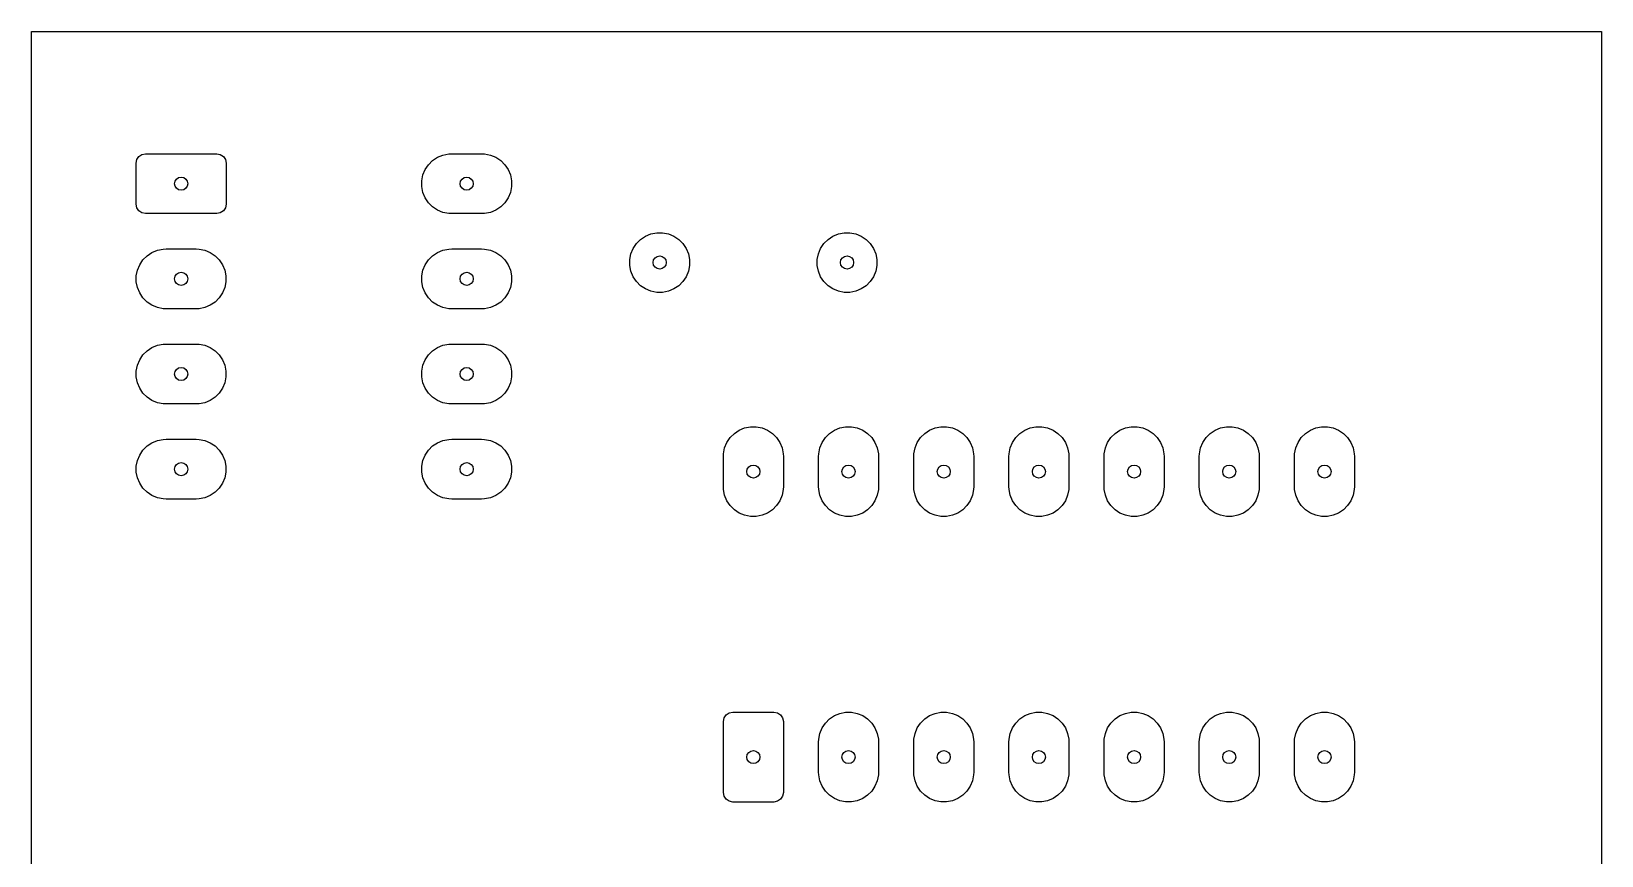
# Model space of a CAD drawing. Header units: millimetres. Extents: x 20 to 61.9, y -64 to -20.
# Drawn here: x 20 to 61.9, y -42 to -20 of the extents above; entities that cross this region are included whole.
import ezdxf

# ---------------------------------------------------------------- set-up
doc = ezdxf.new("R2010")
doc.units = ezdxf.units.MM
doc.layers.add('Edge.Cuts', color=40, linetype='CONTINUOUS', true_color=0xfabd2f)
doc.layers.add('F.Cu', color=52, linetype='CONTINUOUS', true_color=0xb8bb26)

msp = doc.modelspace()

# ---------------------------------------------------------------- linework, layer by layer
at = {"layer": 'Edge.Cuts', "linetype": 'CONTINUOUS'}
for p, q in [((20, -20), (61.9, -20)), ((20, -64), (20, -20)), ((61.9, -20), (61.9, -64))]:
    msp.add_line(p, q, dxfattribs=at)
at = {"layer": 'Edge.Cuts'}
for centre in [(23.995, -24.065), (31.615, -24.065), (36.765, -26.17), (41.765, -26.17), (23.995, -26.605), (31.615, -26.605), (23.995, -29.145), (31.615, -29.145), (23.995, -31.685), (31.615, -31.685), (39.265, -31.75), (41.805, -31.75), (44.345, -31.75), (46.885, -31.75), (49.425, -31.75), (51.965, -31.75), (54.505, -31.75), (39.265, -39.37), (41.805, -39.37), (44.345, -39.37), (46.885, -39.37), (49.425, -39.37), (51.965, -39.37), (54.505, -39.37)]:
    msp.add_circle(centre, 0.175, dxfattribs=at)
at = {"layer": 'F.Cu', "linetype": 'CONTINUOUS'}
for p, q in [((22.795, -23.515), (22.81403, -23.419329)), ((22.81403, -23.419329), (22.868223, -23.338223)), ((22.868223, -23.338223), (22.949329, -23.28403)), ((22.949329, -23.28403), (23.045, -23.265)), ((23.045, -23.265), (24.945, -23.265)), ((24.945, -23.265), (25.040671, -23.28403)), ((25.040671, -23.28403), (25.121777, -23.338223)), ((25.121777, -23.338223), (25.17597, -23.419329)), ((25.17597, -23.419329), (25.195, -23.515)), ((30.596592, -23.557485), (30.707485, -23.446592)), ((30.707485, -23.446592), (30.837883, -23.359463)), ((30.837883, -23.359463), (30.982772, -23.299448)), ((30.982772, -23.299448), (31.136586, -23.268852)), ((31.136586, -23.268852), (31.215, -23.265)), ((31.215, -23.265), (32.015, -23.265)), ((32.015, -23.265), (32.093414, -23.268852)), ((32.093414, -23.268852), (32.247228, -23.299448)), ((32.247228, -23.299448), (32.392117, -23.359463)), ((32.392117, -23.359463), (32.522515, -23.446592)), ((32.522515, -23.446592), (32.633408, -23.557485)), ((22.795, -24.615), (22.795, -23.515)), ((25.195, -23.515), (25.195, -24.615)), ((30.418852, -23.986586), (30.449448, -23.832772)), ((30.449448, -23.832772), (30.509463, -23.687883)), ((30.509463, -23.687883), (30.596592, -23.557485)), ((32.633408, -23.557485), (32.720537, -23.687883)), ((32.720537, -23.687883), (32.780552, -23.832772)), ((32.780552, -23.832772), (32.811148, -23.986586)), ((30.418852, -24.143414), (30.418852, -23.986586)), ((30.449448, -24.297228), (30.418852, -24.143414)), ((30.509463, -24.442117), (30.449448, -24.297228)), ((32.780552, -24.297228), (32.720537, -24.442117)), ((32.811148, -24.143414), (32.780552, -24.297228)), ((32.811148, -23.986586), (32.811148, -24.143414)), ((22.81403, -24.710671), (22.795, -24.615)), ((22.868223, -24.791777), (22.81403, -24.710671)), ((25.17597, -24.710671), (25.121777, -24.791777)), ((25.195, -24.615), (25.17597, -24.710671)), ((30.596592, -24.572515), (30.509463, -24.442117)), ((30.707485, -24.683408), (30.596592, -24.572515)), ((30.837883, -24.770537), (30.707485, -24.683408)), ((32.522515, -24.683408), (32.392117, -24.770537)), ((32.633408, -24.572515), (32.522515, -24.683408)), ((32.720537, -24.442117), (32.633408, -24.572515)), ((22.949329, -24.84597), (22.868223, -24.791777)), ((23.045, -24.865), (22.949329, -24.84597)), ((24.945, -24.865), (23.045, -24.865)), ((25.040671, -24.84597), (24.945, -24.865)), ((25.121777, -24.791777), (25.040671, -24.84597)), ((30.982772, -24.830552), (30.837883, -24.770537)), ((31.136586, -24.861148), (30.982772, -24.830552)), ((31.215, -24.865), (31.136586, -24.861148)), ((32.015, -24.865), (31.215, -24.865)), ((32.093414, -24.861148), (32.015, -24.865)), ((32.247228, -24.830552), (32.093414, -24.861148)), ((32.392117, -24.770537), (32.247228, -24.830552)), ((36.146592, -25.662485), (36.257485, -25.551592)), ((36.257485, -25.551592), (36.387883, -25.464463)), ((36.387883, -25.464463), (36.532772, -25.404448)), ((36.532772, -25.404448), (36.686586, -25.373852)), ((36.686586, -25.373852), (36.843414, -25.373852)), ((36.843414, -25.373852), (36.997228, -25.404448)), ((36.997228, -25.404448), (37.142117, -25.464463)), ((37.142117, -25.464463), (37.272515, -25.551592)), ((37.272515, -25.551592), (37.383408, -25.662485)), ((41.146592, -25.662485), (41.257485, -25.551592)), ((41.257485, -25.551592), (41.387883, -25.464463)), ((41.387883, -25.464463), (41.532772, -25.404448)), ((41.532772, -25.404448), (41.686586, -25.373852)), ((41.686586, -25.373852), (41.843414, -25.373852)), ((41.843414, -25.373852), (41.997228, -25.404448)), ((41.997228, -25.404448), (42.142117, -25.464463)), ((42.142117, -25.464463), (42.272515, -25.551592)), ((42.272515, -25.551592), (42.383408, -25.662485)), ((23.087485, -25.986592), (23.217883, -25.899463)), ((23.217883, -25.899463), (23.362772, -25.839448)), ((23.362772, -25.839448), (23.516586, -25.808852)), ((23.516586, -25.808852), (23.595, -25.805)), ((23.595, -25.805), (24.395, -25.805)), ((24.395, -25.805), (24.473414, -25.808852)), ((24.473414, -25.808852), (24.627228, -25.839448)), ((24.627228, -25.839448), (24.772117, -25.899463)), ((24.772117, -25.899463), (24.902515, -25.986592)), ((30.707485, -25.986592), (30.837883, -25.899463)), ((30.837883, -25.899463), (30.982772, -25.839448)), ((30.982772, -25.839448), (31.136586, -25.808852)), ((31.136586, -25.808852), (31.215, -25.805)), ((31.215, -25.805), (32.015, -25.805)), ((32.015, -25.805), (32.093414, -25.808852)), ((32.093414, -25.808852), (32.247228, -25.839448)), ((32.247228, -25.839448), (32.392117, -25.899463)), ((32.392117, -25.899463), (32.522515, -25.986592)), ((35.968852, -26.091586), (35.999448, -25.937772)), ((35.999448, -25.937772), (36.059463, -25.792883)), ((36.059463, -25.792883), (36.146592, -25.662485)), ((37.383408, -25.662485), (37.470537, -25.792883)), ((37.470537, -25.792883), (37.530552, -25.937772)), ((37.530552, -25.937772), (37.561148, -26.091586)), ((40.968852, -26.091586), (40.999448, -25.937772)), ((40.999448, -25.937772), (41.059463, -25.792883)), ((41.059463, -25.792883), (41.146592, -25.662485)), ((42.383408, -25.662485), (42.470537, -25.792883)), ((42.470537, -25.792883), (42.530552, -25.937772)), ((42.530552, -25.937772), (42.561148, -26.091586)), ((22.798852, -26.526586), (22.829448, -26.372772)), ((22.829448, -26.372772), (22.889463, -26.227883)), ((22.889463, -26.227883), (22.976592, -26.097485)), ((22.976592, -26.097485), (23.087485, -25.986592)), ((24.902515, -25.986592), (25.013408, -26.097485)), ((25.013408, -26.097485), (25.100537, -26.227883)), ((25.100537, -26.227883), (25.160552, -26.372772)), ((25.160552, -26.372772), (25.191148, -26.526586)), ((30.418852, -26.526586), (30.449448, -26.372772)), ((30.449448, -26.372772), (30.509463, -26.227883)), ((30.509463, -26.227883), (30.596592, -26.097485)), ((30.596592, -26.097485), (30.707485, -25.986592)), ((32.522515, -25.986592), (32.633408, -26.097485)), ((32.633408, -26.097485), (32.720537, -26.227883)), ((32.720537, -26.227883), (32.780552, -26.372772)), ((32.780552, -26.372772), (32.811148, -26.526586)), ((35.968852, -26.248414), (35.968852, -26.091586)), ((35.999448, -26.402228), (35.968852, -26.248414)), ((37.561148, -26.248414), (37.530552, -26.402228)), ((37.561148, -26.091586), (37.561148, -26.248414)), ((40.968852, -26.248414), (40.968852, -26.091586)), ((40.999448, -26.402228), (40.968852, -26.248414)), ((42.561148, -26.248414), (42.530552, -26.402228)), ((42.561148, -26.091586), (42.561148, -26.248414)), ((22.798852, -26.683414), (22.798852, -26.526586)), ((22.829448, -26.837228), (22.798852, -26.683414)), ((25.191148, -26.683414), (25.160552, -26.837228)), ((25.191148, -26.526586), (25.191148, -26.683414)), ((30.418852, -26.683414), (30.418852, -26.526586)), ((30.449448, -26.837228), (30.418852, -26.683414)), ((32.811148, -26.683414), (32.780552, -26.837228)), ((32.811148, -26.526586), (32.811148, -26.683414)), ((36.059463, -26.547117), (35.999448, -26.402228)), ((36.146592, -26.677515), (36.059463, -26.547117)), ((36.257485, -26.788408), (36.146592, -26.677515)), ((36.387883, -26.875537), (36.257485, -26.788408)), ((37.272515, -26.788408), (37.142117, -26.875537)), ((37.383408, -26.677515), (37.272515, -26.788408)), ((37.470537, -26.547117), (37.383408, -26.677515)), ((37.530552, -26.402228), (37.470537, -26.547117)), ((41.059463, -26.547117), (40.999448, -26.402228)), ((41.146592, -26.677515), (41.059463, -26.547117)), ((41.257485, -26.788408), (41.146592, -26.677515)), ((41.387883, -26.875537), (41.257485, -26.788408)), ((42.272515, -26.788408), (42.142117, -26.875537)), ((42.383408, -26.677515), (42.272515, -26.788408)), ((42.470537, -26.547117), (42.383408, -26.677515)), ((42.530552, -26.402228), (42.470537, -26.547117)), ((22.889463, -26.982117), (22.829448, -26.837228)), ((22.976592, -27.112515), (22.889463, -26.982117)), ((23.087485, -27.223408), (22.976592, -27.112515)), ((23.217883, -27.310537), (23.087485, -27.223408)), ((24.902515, -27.223408), (24.772117, -27.310537)), ((25.013408, -27.112515), (24.902515, -27.223408)), ((25.100537, -26.982117), (25.013408, -27.112515)), ((25.160552, -26.837228), (25.100537, -26.982117)), ((30.509463, -26.982117), (30.449448, -26.837228)), ((30.596592, -27.112515), (30.509463, -26.982117)), ((30.707485, -27.223408), (30.596592, -27.112515)), ((30.837883, -27.310537), (30.707485, -27.223408)), ((32.522515, -27.223408), (32.392117, -27.310537)), ((32.633408, -27.112515), (32.522515, -27.223408)), ((32.720537, -26.982117), (32.633408, -27.112515)), ((32.780552, -26.837228), (32.720537, -26.982117)), ((36.532772, -26.935552), (36.387883, -26.875537)), ((36.686586, -26.966148), (36.532772, -26.935552)), ((36.843414, -26.966148), (36.686586, -26.966148)), ((36.997228, -26.935552), (36.843414, -26.966148)), ((37.142117, -26.875537), (36.997228, -26.935552)), ((41.532772, -26.935552), (41.387883, -26.875537)), ((41.686586, -26.966148), (41.532772, -26.935552)), ((41.843414, -26.966148), (41.686586, -26.966148)), ((41.997228, -26.935552), (41.843414, -26.966148)), ((42.142117, -26.875537), (41.997228, -26.935552)), ((23.362772, -27.370552), (23.217883, -27.310537)), ((23.516586, -27.401148), (23.362772, -27.370552)), ((23.595, -27.405), (23.516586, -27.401148)), ((24.395, -27.405), (23.595, -27.405)), ((24.473414, -27.401148), (24.395, -27.405)), ((24.627228, -27.370552), (24.473414, -27.401148)), ((24.772117, -27.310537), (24.627228, -27.370552)), ((30.982772, -27.370552), (30.837883, -27.310537)), ((31.136586, -27.401148), (30.982772, -27.370552)), ((31.215, -27.405), (31.136586, -27.401148)), ((32.015, -27.405), (31.215, -27.405)), ((32.093414, -27.401148), (32.015, -27.405)), ((32.247228, -27.370552), (32.093414, -27.401148)), ((32.392117, -27.310537), (32.247228, -27.370552)), ((23.087485, -28.526592), (23.217883, -28.439463)), ((23.217883, -28.439463), (23.362772, -28.379448)), ((23.362772, -28.379448), (23.516586, -28.348852)), ((23.516586, -28.348852), (23.595, -28.345)), ((23.595, -28.345), (24.395, -28.345)), ((24.395, -28.345), (24.473414, -28.348852)), ((24.473414, -28.348852), (24.627228, -28.379448)), ((24.627228, -28.379448), (24.772117, -28.439463)), ((24.772117, -28.439463), (24.902515, -28.526592)), ((30.707485, -28.526592), (30.837883, -28.439463)), ((30.837883, -28.439463), (30.982772, -28.379448)), ((30.982772, -28.379448), (31.136586, -28.348852)), ((31.136586, -28.348852), (31.215, -28.345)), ((31.215, -28.345), (32.015, -28.345)), ((32.015, -28.345), (32.093414, -28.348852)), ((32.093414, -28.348852), (32.247228, -28.379448)), ((32.247228, -28.379448), (32.392117, -28.439463)), ((32.392117, -28.439463), (32.522515, -28.526592)), ((22.829448, -28.912772), (22.889463, -28.767883)), ((22.889463, -28.767883), (22.976592, -28.637485)), ((22.976592, -28.637485), (23.087485, -28.526592)), ((24.902515, -28.526592), (25.013408, -28.637485)), ((25.013408, -28.637485), (25.100537, -28.767883)), ((25.100537, -28.767883), (25.160552, -28.912772)), ((30.449448, -28.912772), (30.509463, -28.767883)), ((30.509463, -28.767883), (30.596592, -28.637485)), ((30.596592, -28.637485), (30.707485, -28.526592)), ((32.522515, -28.526592), (32.633408, -28.637485)), ((32.633408, -28.637485), (32.720537, -28.767883)), ((32.720537, -28.767883), (32.780552, -28.912772)), ((22.798852, -29.066586), (22.829448, -28.912772)), ((22.798852, -29.223414), (22.798852, -29.066586)), ((22.829448, -29.377228), (22.798852, -29.223414)), ((25.160552, -28.912772), (25.191148, -29.066586)), ((25.191148, -29.223414), (25.160552, -29.377228)), ((25.191148, -29.066586), (25.191148, -29.223414)), ((30.418852, -29.066586), (30.449448, -28.912772)), ((30.418852, -29.223414), (30.418852, -29.066586)), ((30.449448, -29.377228), (30.418852, -29.223414)), ((32.780552, -28.912772), (32.811148, -29.066586)), ((32.811148, -29.223414), (32.780552, -29.377228)), ((32.811148, -29.066586), (32.811148, -29.223414)), ((22.889463, -29.522117), (22.829448, -29.377228)), ((22.976592, -29.652515), (22.889463, -29.522117)), ((23.087485, -29.763408), (22.976592, -29.652515)), ((25.013408, -29.652515), (24.902515, -29.763408)), ((25.100537, -29.522117), (25.013408, -29.652515)), ((25.160552, -29.377228), (25.100537, -29.522117)), ((30.509463, -29.522117), (30.449448, -29.377228)), ((30.596592, -29.652515), (30.509463, -29.522117)), ((30.707485, -29.763408), (30.596592, -29.652515)), ((32.633408, -29.652515), (32.522515, -29.763408)), ((32.720537, -29.522117), (32.633408, -29.652515)), ((32.780552, -29.377228), (32.720537, -29.522117)), ((23.217883, -29.850537), (23.087485, -29.763408)), ((23.362772, -29.910552), (23.217883, -29.850537)), ((23.516586, -29.941148), (23.362772, -29.910552)), ((23.595, -29.945), (23.516586, -29.941148)), ((24.395, -29.945), (23.595, -29.945)), ((24.473414, -29.941148), (24.395, -29.945)), ((24.627228, -29.910552), (24.473414, -29.941148)), ((24.772117, -29.850537), (24.627228, -29.910552)), ((24.902515, -29.763408), (24.772117, -29.850537)), ((30.837883, -29.850537), (30.707485, -29.763408)), ((30.982772, -29.910552), (30.837883, -29.850537)), ((31.136586, -29.941148), (30.982772, -29.910552)), ((31.215, -29.945), (31.136586, -29.941148)), ((32.015, -29.945), (31.215, -29.945)), ((32.093414, -29.941148), (32.015, -29.945)), ((32.247228, -29.910552), (32.093414, -29.941148)), ((32.392117, -29.850537), (32.247228, -29.910552)), ((32.522515, -29.763408), (32.392117, -29.850537)), ((38.887883, -30.644463), (39.032772, -30.584448)), ((39.032772, -30.584448), (39.186586, -30.553852)), ((39.186586, -30.553852), (39.343414, -30.553852)), ((39.343414, -30.553852), (39.497228, -30.584448)), ((39.497228, -30.584448), (39.642117, -30.644463)), ((41.427883, -30.644463), (41.572772, -30.584448)), ((41.572772, -30.584448), (41.726586, -30.553852)), ((41.726586, -30.553852), (41.883414, -30.553852)), ((41.883414, -30.553852), (42.037228, -30.584448)), ((42.037228, -30.584448), (42.182117, -30.644463)), ((43.967883, -30.644463), (44.112772, -30.584448)), ((44.112772, -30.584448), (44.266586, -30.553852)), ((44.266586, -30.553852), (44.423414, -30.553852)), ((44.423414, -30.553852), (44.577228, -30.584448)), ((44.577228, -30.584448), (44.722117, -30.644463)), ((46.507883, -30.644463), (46.652772, -30.584448)), ((46.652772, -30.584448), (46.806586, -30.553852)), ((46.806586, -30.553852), (46.963414, -30.553852)), ((46.963414, -30.553852), (47.117228, -30.584448)), ((47.117228, -30.584448), (47.262117, -30.644463)), ((49.047883, -30.644463), (49.192772, -30.584448)), ((49.192772, -30.584448), (49.346586, -30.553852)), ((49.346586, -30.553852), (49.503414, -30.553852)), ((49.503414, -30.553852), (49.657228, -30.584448)), ((49.657228, -30.584448), (49.802117, -30.644463)), ((51.587883, -30.644463), (51.732772, -30.584448)), ((51.732772, -30.584448), (51.886586, -30.553852)), ((51.886586, -30.553852), (52.043414, -30.553852)), ((52.043414, -30.553852), (52.197228, -30.584448)), ((52.197228, -30.584448), (52.342117, -30.644463)), ((54.127883, -30.644463), (54.272772, -30.584448)), ((54.272772, -30.584448), (54.426586, -30.553852)), ((54.426586, -30.553852), (54.583414, -30.553852)), ((54.583414, -30.553852), (54.737228, -30.584448)), ((54.737228, -30.584448), (54.882117, -30.644463)), ((23.087485, -31.066592), (23.217883, -30.979463)), ((23.217883, -30.979463), (23.362772, -30.919448)), ((23.362772, -30.919448), (23.516586, -30.888852)), ((23.516586, -30.888852), (23.595, -30.885)), ((23.595, -30.885), (24.395, -30.885)), ((24.395, -30.885), (24.473414, -30.888852)), ((24.473414, -30.888852), (24.627228, -30.919448)), ((24.627228, -30.919448), (24.772117, -30.979463)), ((24.772117, -30.979463), (24.902515, -31.066592)), ((30.707485, -31.066592), (30.837883, -30.979463)), ((30.837883, -30.979463), (30.982772, -30.919448)), ((30.982772, -30.919448), (31.136586, -30.888852)), ((31.136586, -30.888852), (31.215, -30.885)), ((31.215, -30.885), (32.015, -30.885)), ((32.015, -30.885), (32.093414, -30.888852)), ((32.093414, -30.888852), (32.247228, -30.919448)), ((32.247228, -30.919448), (32.392117, -30.979463)), ((32.392117, -30.979463), (32.522515, -31.066592)), ((38.499448, -31.117772), (38.559463, -30.972883)), ((38.559463, -30.972883), (38.646592, -30.842485)), ((38.646592, -30.842485), (38.757485, -30.731592)), ((38.757485, -30.731592), (38.887883, -30.644463)), ((39.642117, -30.644463), (39.772515, -30.731592)), ((39.772515, -30.731592), (39.883408, -30.842485)), ((39.883408, -30.842485), (39.970537, -30.972883)), ((39.970537, -30.972883), (40.030552, -31.117772)), ((41.039448, -31.117772), (41.099463, -30.972883)), ((41.099463, -30.972883), (41.186592, -30.842485)), ((41.186592, -30.842485), (41.297485, -30.731592)), ((41.297485, -30.731592), (41.427883, -30.644463)), ((42.182117, -30.644463), (42.312515, -30.731592)), ((42.312515, -30.731592), (42.423408, -30.842485)), ((42.423408, -30.842485), (42.510537, -30.972883)), ((42.510537, -30.972883), (42.570552, -31.117772)), ((43.579448, -31.117772), (43.639463, -30.972883)), ((43.639463, -30.972883), (43.726592, -30.842485)), ((43.726592, -30.842485), (43.837485, -30.731592)), ((43.837485, -30.731592), (43.967883, -30.644463)), ((44.722117, -30.644463), (44.852515, -30.731592)), ((44.852515, -30.731592), (44.963408, -30.842485)), ((44.963408, -30.842485), (45.050537, -30.972883)), ((45.050537, -30.972883), (45.110552, -31.117772)), ((46.119448, -31.117772), (46.179463, -30.972883)), ((46.179463, -30.972883), (46.266592, -30.842485)), ((46.266592, -30.842485), (46.377485, -30.731592)), ((46.377485, -30.731592), (46.507883, -30.644463)), ((47.262117, -30.644463), (47.392515, -30.731592)), ((47.392515, -30.731592), (47.503408, -30.842485)), ((47.503408, -30.842485), (47.590537, -30.972883)), ((47.590537, -30.972883), (47.650552, -31.117772)), ((48.659448, -31.117772), (48.719463, -30.972883)), ((48.719463, -30.972883), (48.806592, -30.842485)), ((48.806592, -30.842485), (48.917485, -30.731592)), ((48.917485, -30.731592), (49.047883, -30.644463)), ((49.802117, -30.644463), (49.932515, -30.731592)), ((49.932515, -30.731592), (50.043408, -30.842485)), ((50.043408, -30.842485), (50.130537, -30.972883)), ((50.130537, -30.972883), (50.190552, -31.117772)), ((51.199448, -31.117772), (51.259463, -30.972883)), ((51.259463, -30.972883), (51.346592, -30.842485)), ((51.346592, -30.842485), (51.457485, -30.731592)), ((51.457485, -30.731592), (51.587883, -30.644463)), ((52.342117, -30.644463), (52.472515, -30.731592)), ((52.472515, -30.731592), (52.583408, -30.842485)), ((52.583408, -30.842485), (52.670537, -30.972883)), ((52.670537, -30.972883), (52.730552, -31.117772)), ((53.739448, -31.117772), (53.799463, -30.972883)), ((53.799463, -30.972883), (53.886592, -30.842485)), ((53.886592, -30.842485), (53.997485, -30.731592)), ((53.997485, -30.731592), (54.127883, -30.644463)), ((54.882117, -30.644463), (55.012515, -30.731592)), ((55.012515, -30.731592), (55.123408, -30.842485)), ((55.123408, -30.842485), (55.210537, -30.972883)), ((55.210537, -30.972883), (55.270552, -31.117772)), ((22.829448, -31.452772), (22.889463, -31.307883)), ((22.889463, -31.307883), (22.976592, -31.177485)), ((22.976592, -31.177485), (23.087485, -31.066592)), ((24.902515, -31.066592), (25.013408, -31.177485)), ((25.013408, -31.177485), (25.100537, -31.307883)), ((25.100537, -31.307883), (25.160552, -31.452772)), ((30.449448, -31.452772), (30.509463, -31.307883)), ((30.509463, -31.307883), (30.596592, -31.177485)), ((30.596592, -31.177485), (30.707485, -31.066592)), ((32.522515, -31.066592), (32.633408, -31.177485)), ((32.633408, -31.177485), (32.720537, -31.307883)), ((32.720537, -31.307883), (32.780552, -31.452772)), ((38.465, -31.35), (38.468852, -31.271586)), ((38.465, -32.15), (38.465, -31.35)), ((38.468852, -31.271586), (38.499448, -31.117772)), ((40.030552, -31.117772), (40.061148, -31.271586)), ((40.061148, -31.271586), (40.065, -31.35)), ((40.065, -31.35), (40.065, -32.15)), ((41.005, -31.35), (41.008852, -31.271586)), ((41.005, -32.15), (41.005, -31.35)), ((41.008852, -31.271586), (41.039448, -31.117772)), ((42.570552, -31.117772), (42.601148, -31.271586)), ((42.601148, -31.271586), (42.605, -31.35)), ((42.605, -31.35), (42.605, -32.15)), ((43.545, -31.35), (43.548852, -31.271586)), ((43.545, -32.15), (43.545, -31.35)), ((43.548852, -31.271586), (43.579448, -31.117772)), ((45.110552, -31.117772), (45.141148, -31.271586)), ((45.141148, -31.271586), (45.145, -31.35)), ((45.145, -31.35), (45.145, -32.15)), ((46.085, -31.35), (46.088852, -31.271586)), ((46.085, -32.15), (46.085, -31.35)), ((46.088852, -31.271586), (46.119448, -31.117772)), ((47.650552, -31.117772), (47.681148, -31.271586)), ((47.681148, -31.271586), (47.685, -31.35)), ((47.685, -31.35), (47.685, -32.15)), ((48.625, -31.35), (48.628852, -31.271586)), ((48.625, -32.15), (48.625, -31.35)), ((48.628852, -31.271586), (48.659448, -31.117772)), ((50.190552, -31.117772), (50.221148, -31.271586)), ((50.221148, -31.271586), (50.225, -31.35)), ((50.225, -31.35), (50.225, -32.15)), ((51.165, -31.35), (51.168852, -31.271586)), ((51.165, -32.15), (51.165, -31.35)), ((51.168852, -31.271586), (51.199448, -31.117772)), ((52.730552, -31.117772), (52.761148, -31.271586)), ((52.761148, -31.271586), (52.765, -31.35)), ((52.765, -31.35), (52.765, -32.15)), ((53.705, -31.35), (53.708852, -31.271586)), ((53.705, -32.15), (53.705, -31.35)), ((53.708852, -31.271586), (53.739448, -31.117772)), ((55.270552, -31.117772), (55.301148, -31.271586)), ((55.301148, -31.271586), (55.305, -31.35)), ((55.305, -31.35), (55.305, -32.15)), ((22.798852, -31.606586), (22.829448, -31.452772)), ((22.798852, -31.763414), (22.798852, -31.606586)), ((22.829448, -31.917228), (22.798852, -31.763414)), ((25.160552, -31.452772), (25.191148, -31.606586)), ((25.191148, -31.763414), (25.160552, -31.917228)), ((25.191148, -31.606586), (25.191148, -31.763414)), ((30.418852, -31.606586), (30.449448, -31.452772)), ((30.418852, -31.763414), (30.418852, -31.606586)), ((30.449448, -31.917228), (30.418852, -31.763414)), ((32.780552, -31.452772), (32.811148, -31.606586)), ((32.811148, -31.763414), (32.780552, -31.917228)), ((32.811148, -31.606586), (32.811148, -31.763414)), ((22.889463, -32.062117), (22.829448, -31.917228)), ((22.976592, -32.192515), (22.889463, -32.062117)), ((23.087485, -32.303408), (22.976592, -32.192515)), ((25.013408, -32.192515), (24.902515, -32.303408)), ((25.100537, -32.062117), (25.013408, -32.192515)), ((25.160552, -31.917228), (25.100537, -32.062117)), ((30.509463, -32.062117), (30.449448, -31.917228)), ((30.596592, -32.192515), (30.509463, -32.062117)), ((30.707485, -32.303408), (30.596592, -32.192515)), ((32.633408, -32.192515), (32.522515, -32.303408)), ((32.720537, -32.062117), (32.633408, -32.192515)), ((32.780552, -31.917228), (32.720537, -32.062117)), ((38.468852, -32.228414), (38.465, -32.15)), ((38.499448, -32.382228), (38.468852, -32.228414)), ((40.061148, -32.228414), (40.030552, -32.382228)), ((40.065, -32.15), (40.061148, -32.228414)), ((41.008852, -32.228414), (41.005, -32.15)), ((41.039448, -32.382228), (41.008852, -32.228414)), ((42.601148, -32.228414), (42.570552, -32.382228)), ((42.605, -32.15), (42.601148, -32.228414)), ((43.548852, -32.228414), (43.545, -32.15)), ((43.579448, -32.382228), (43.548852, -32.228414)), ((45.141148, -32.228414), (45.110552, -32.382228)), ((45.145, -32.15), (45.141148, -32.228414)), ((46.088852, -32.228414), (46.085, -32.15)), ((46.119448, -32.382228), (46.088852, -32.228414)), ((47.681148, -32.228414), (47.650552, -32.382228)), ((47.685, -32.15), (47.681148, -32.228414)), ((48.628852, -32.228414), (48.625, -32.15)), ((48.659448, -32.382228), (48.628852, -32.228414)), ((50.221148, -32.228414), (50.190552, -32.382228)), ((50.225, -32.15), (50.221148, -32.228414)), ((51.168852, -32.228414), (51.165, -32.15)), ((51.199448, -32.382228), (51.168852, -32.228414)), ((52.761148, -32.228414), (52.730552, -32.382228)), ((52.765, -32.15), (52.761148, -32.228414)), ((53.708852, -32.228414), (53.705, -32.15)), ((53.739448, -32.382228), (53.708852, -32.228414)), ((55.301148, -32.228414), (55.270552, -32.382228)), ((55.305, -32.15), (55.301148, -32.228414)), ((23.217883, -32.390537), (23.087485, -32.303408)), ((23.362772, -32.450552), (23.217883, -32.390537)), ((23.516586, -32.481148), (23.362772, -32.450552)), ((23.595, -32.485), (23.516586, -32.481148)), ((24.395, -32.485), (23.595, -32.485)), ((24.473414, -32.481148), (24.395, -32.485)), ((24.627228, -32.450552), (24.473414, -32.481148)), ((24.772117, -32.390537), (24.627228, -32.450552)), ((24.902515, -32.303408), (24.772117, -32.390537)), ((30.837883, -32.390537), (30.707485, -32.303408)), ((30.982772, -32.450552), (30.837883, -32.390537)), ((31.136586, -32.481148), (30.982772, -32.450552)), ((31.215, -32.485), (31.136586, -32.481148)), ((32.015, -32.485), (31.215, -32.485)), ((32.093414, -32.481148), (32.015, -32.485)), ((32.247228, -32.450552), (32.093414, -32.481148)), ((32.392117, -32.390537), (32.247228, -32.450552)), ((32.522515, -32.303408), (32.392117, -32.390537)), ((38.559463, -32.527117), (38.499448, -32.382228)), ((38.646592, -32.657515), (38.559463, -32.527117)), ((38.757485, -32.768408), (38.646592, -32.657515)), ((39.883408, -32.657515), (39.772515, -32.768408)), ((39.970537, -32.527117), (39.883408, -32.657515)), ((40.030552, -32.382228), (39.970537, -32.527117)), ((41.099463, -32.527117), (41.039448, -32.382228)), ((41.186592, -32.657515), (41.099463, -32.527117)), ((41.297485, -32.768408), (41.186592, -32.657515)), ((42.423408, -32.657515), (42.312515, -32.768408)), ((42.510537, -32.527117), (42.423408, -32.657515)), ((42.570552, -32.382228), (42.510537, -32.527117)), ((43.639463, -32.527117), (43.579448, -32.382228)), ((43.726592, -32.657515), (43.639463, -32.527117)), ((43.837485, -32.768408), (43.726592, -32.657515)), ((44.963408, -32.657515), (44.852515, -32.768408)), ((45.050537, -32.527117), (44.963408, -32.657515)), ((45.110552, -32.382228), (45.050537, -32.527117)), ((46.179463, -32.527117), (46.119448, -32.382228)), ((46.266592, -32.657515), (46.179463, -32.527117)), ((46.377485, -32.768408), (46.266592, -32.657515)), ((47.503408, -32.657515), (47.392515, -32.768408)), ((47.590537, -32.527117), (47.503408, -32.657515)), ((47.650552, -32.382228), (47.590537, -32.527117)), ((48.719463, -32.527117), (48.659448, -32.382228)), ((48.806592, -32.657515), (48.719463, -32.527117)), ((48.917485, -32.768408), (48.806592, -32.657515)), ((50.043408, -32.657515), (49.932515, -32.768408)), ((50.130537, -32.527117), (50.043408, -32.657515)), ((50.190552, -32.382228), (50.130537, -32.527117)), ((51.259463, -32.527117), (51.199448, -32.382228)), ((51.346592, -32.657515), (51.259463, -32.527117)), ((51.457485, -32.768408), (51.346592, -32.657515)), ((52.583408, -32.657515), (52.472515, -32.768408)), ((52.670537, -32.527117), (52.583408, -32.657515)), ((52.730552, -32.382228), (52.670537, -32.527117)), ((53.799463, -32.527117), (53.739448, -32.382228)), ((53.886592, -32.657515), (53.799463, -32.527117)), ((53.997485, -32.768408), (53.886592, -32.657515)), ((55.123408, -32.657515), (55.012515, -32.768408)), ((55.210537, -32.527117), (55.123408, -32.657515)), ((55.270552, -32.382228), (55.210537, -32.527117)), ((38.887883, -32.855537), (38.757485, -32.768408)), ((39.032772, -32.915552), (38.887883, -32.855537)), ((39.186586, -32.946148), (39.032772, -32.915552)), ((39.343414, -32.946148), (39.186586, -32.946148)), ((39.497228, -32.915552), (39.343414, -32.946148)), ((39.642117, -32.855537), (39.497228, -32.915552)), ((39.772515, -32.768408), (39.642117, -32.855537)), ((41.427883, -32.855537), (41.297485, -32.768408)), ((41.572772, -32.915552), (41.427883, -32.855537)), ((41.726586, -32.946148), (41.572772, -32.915552)), ((41.883414, -32.946148), (41.726586, -32.946148)), ((42.037228, -32.915552), (41.883414, -32.946148)), ((42.182117, -32.855537), (42.037228, -32.915552)), ((42.312515, -32.768408), (42.182117, -32.855537)), ((43.967883, -32.855537), (43.837485, -32.768408)), ((44.112772, -32.915552), (43.967883, -32.855537)), ((44.266586, -32.946148), (44.112772, -32.915552)), ((44.423414, -32.946148), (44.266586, -32.946148)), ((44.577228, -32.915552), (44.423414, -32.946148)), ((44.722117, -32.855537), (44.577228, -32.915552)), ((44.852515, -32.768408), (44.722117, -32.855537)), ((46.507883, -32.855537), (46.377485, -32.768408)), ((46.652772, -32.915552), (46.507883, -32.855537)), ((46.806586, -32.946148), (46.652772, -32.915552)), ((46.963414, -32.946148), (46.806586, -32.946148)), ((47.117228, -32.915552), (46.963414, -32.946148)), ((47.262117, -32.855537), (47.117228, -32.915552)), ((47.392515, -32.768408), (47.262117, -32.855537)), ((49.047883, -32.855537), (48.917485, -32.768408)), ((49.192772, -32.915552), (49.047883, -32.855537)), ((49.346586, -32.946148), (49.192772, -32.915552)), ((49.503414, -32.946148), (49.346586, -32.946148)), ((49.657228, -32.915552), (49.503414, -32.946148)), ((49.802117, -32.855537), (49.657228, -32.915552)), ((49.932515, -32.768408), (49.802117, -32.855537)), ((51.587883, -32.855537), (51.457485, -32.768408)), ((51.732772, -32.915552), (51.587883, -32.855537)), ((51.886586, -32.946148), (51.732772, -32.915552)), ((52.043414, -32.946148), (51.886586, -32.946148)), ((52.197228, -32.915552), (52.043414, -32.946148)), ((52.342117, -32.855537), (52.197228, -32.915552)), ((52.472515, -32.768408), (52.342117, -32.855537)), ((54.127883, -32.855537), (53.997485, -32.768408)), ((54.272772, -32.915552), (54.127883, -32.855537)), ((54.426586, -32.946148), (54.272772, -32.915552)), ((54.583414, -32.946148), (54.426586, -32.946148)), ((54.737228, -32.915552), (54.583414, -32.946148)), ((54.882117, -32.855537), (54.737228, -32.915552)), ((55.012515, -32.768408), (54.882117, -32.855537)), ((38.465, -38.42), (38.48403, -38.324329)), ((38.465, -40.32), (38.465, -38.42)), ((38.48403, -38.324329), (38.538223, -38.243223)), ((38.538223, -38.243223), (38.619329, -38.18903)), ((38.619329, -38.18903), (38.715, -38.17)), ((38.715, -38.17), (39.815, -38.17)), ((39.815, -38.17), (39.910671, -38.18903)), ((39.910671, -38.18903), (39.991777, -38.243223)), ((39.991777, -38.243223), (40.04597, -38.324329)), ((40.04597, -38.324329), (40.065, -38.42)), ((40.065, -38.42), (40.065, -40.32)), ((41.099463, -38.592883), (41.186592, -38.462485)), ((41.186592, -38.462485), (41.297485, -38.351592)), ((41.297485, -38.351592), (41.427883, -38.264463)), ((41.427883, -38.264463), (41.572772, -38.204448)), ((41.572772, -38.204448), (41.726586, -38.173852)), ((41.726586, -38.173852), (41.883414, -38.173852)), ((41.883414, -38.173852), (42.037228, -38.204448)), ((42.037228, -38.204448), (42.182117, -38.264463)), ((42.182117, -38.264463), (42.312515, -38.351592)), ((42.312515, -38.351592), (42.423408, -38.462485)), ((42.423408, -38.462485), (42.510537, -38.592883)), ((43.639463, -38.592883), (43.726592, -38.462485)), ((43.726592, -38.462485), (43.837485, -38.351592)), ((43.837485, -38.351592), (43.967883, -38.264463)), ((43.967883, -38.264463), (44.112772, -38.204448)), ((44.112772, -38.204448), (44.266586, -38.173852)), ((44.266586, -38.173852), (44.423414, -38.173852)), ((44.423414, -38.173852), (44.577228, -38.204448)), ((44.577228, -38.204448), (44.722117, -38.264463)), ((44.722117, -38.264463), (44.852515, -38.351592)), ((44.852515, -38.351592), (44.963408, -38.462485)), ((44.963408, -38.462485), (45.050537, -38.592883)), ((46.179463, -38.592883), (46.266592, -38.462485)), ((46.266592, -38.462485), (46.377485, -38.351592)), ((46.377485, -38.351592), (46.507883, -38.264463)), ((46.507883, -38.264463), (46.652772, -38.204448)), ((46.652772, -38.204448), (46.806586, -38.173852)), ((46.806586, -38.173852), (46.963414, -38.173852)), ((46.963414, -38.173852), (47.117228, -38.204448)), ((47.117228, -38.204448), (47.262117, -38.264463)), ((47.262117, -38.264463), (47.392515, -38.351592)), ((47.392515, -38.351592), (47.503408, -38.462485)), ((47.503408, -38.462485), (47.590537, -38.592883)), ((48.719463, -38.592883), (48.806592, -38.462485)), ((48.806592, -38.462485), (48.917485, -38.351592)), ((48.917485, -38.351592), (49.047883, -38.264463)), ((49.047883, -38.264463), (49.192772, -38.204448)), ((49.192772, -38.204448), (49.346586, -38.173852)), ((49.346586, -38.173852), (49.503414, -38.173852)), ((49.503414, -38.173852), (49.657228, -38.204448)), ((49.657228, -38.204448), (49.802117, -38.264463)), ((49.802117, -38.264463), (49.932515, -38.351592)), ((49.932515, -38.351592), (50.043408, -38.462485)), ((50.043408, -38.462485), (50.130537, -38.592883)), ((51.259463, -38.592883), (51.346592, -38.462485)), ((51.346592, -38.462485), (51.457485, -38.351592)), ((51.457485, -38.351592), (51.587883, -38.264463)), ((51.587883, -38.264463), (51.732772, -38.204448)), ((51.732772, -38.204448), (51.886586, -38.173852)), ((51.886586, -38.173852), (52.043414, -38.173852)), ((52.043414, -38.173852), (52.197228, -38.204448)), ((52.197228, -38.204448), (52.342117, -38.264463)), ((52.342117, -38.264463), (52.472515, -38.351592)), ((52.472515, -38.351592), (52.583408, -38.462485)), ((52.583408, -38.462485), (52.670537, -38.592883)), ((53.799463, -38.592883), (53.886592, -38.462485)), ((53.886592, -38.462485), (53.997485, -38.351592)), ((53.997485, -38.351592), (54.127883, -38.264463)), ((54.127883, -38.264463), (54.272772, -38.204448)), ((54.272772, -38.204448), (54.426586, -38.173852)), ((54.426586, -38.173852), (54.583414, -38.173852)), ((54.583414, -38.173852), (54.737228, -38.204448)), ((54.737228, -38.204448), (54.882117, -38.264463)), ((54.882117, -38.264463), (55.012515, -38.351592)), ((55.012515, -38.351592), (55.123408, -38.462485)), ((55.123408, -38.462485), (55.210537, -38.592883)), ((41.005, -38.97), (41.008852, -38.891586)), ((41.008852, -38.891586), (41.039448, -38.737772)), ((41.039448, -38.737772), (41.099463, -38.592883)), ((42.510537, -38.592883), (42.570552, -38.737772)), ((42.570552, -38.737772), (42.601148, -38.891586)), ((42.601148, -38.891586), (42.605, -38.97)), ((43.545, -38.97), (43.548852, -38.891586)), ((43.548852, -38.891586), (43.579448, -38.737772)), ((43.579448, -38.737772), (43.639463, -38.592883)), ((45.050537, -38.592883), (45.110552, -38.737772)), ((45.110552, -38.737772), (45.141148, -38.891586)), ((45.141148, -38.891586), (45.145, -38.97)), ((46.085, -38.97), (46.088852, -38.891586)), ((46.088852, -38.891586), (46.119448, -38.737772)), ((46.119448, -38.737772), (46.179463, -38.592883)), ((47.590537, -38.592883), (47.650552, -38.737772)), ((47.650552, -38.737772), (47.681148, -38.891586)), ((47.681148, -38.891586), (47.685, -38.97)), ((48.625, -38.97), (48.628852, -38.891586)), ((48.628852, -38.891586), (48.659448, -38.737772)), ((48.659448, -38.737772), (48.719463, -38.592883)), ((50.130537, -38.592883), (50.190552, -38.737772)), ((50.190552, -38.737772), (50.221148, -38.891586)), ((50.221148, -38.891586), (50.225, -38.97)), ((51.165, -38.97), (51.168852, -38.891586)), ((51.168852, -38.891586), (51.199448, -38.737772)), ((51.199448, -38.737772), (51.259463, -38.592883)), ((52.670537, -38.592883), (52.730552, -38.737772)), ((52.730552, -38.737772), (52.761148, -38.891586)), ((52.761148, -38.891586), (52.765, -38.97)), ((53.705, -38.97), (53.708852, -38.891586)), ((53.708852, -38.891586), (53.739448, -38.737772)), ((53.739448, -38.737772), (53.799463, -38.592883)), ((55.210537, -38.592883), (55.270552, -38.737772)), ((55.270552, -38.737772), (55.301148, -38.891586)), ((55.301148, -38.891586), (55.305, -38.97)), ((41.005, -39.77), (41.005, -38.97)), ((42.605, -38.97), (42.605, -39.77)), ((43.545, -39.77), (43.545, -38.97)), ((45.145, -38.97), (45.145, -39.77)), ((46.085, -39.77), (46.085, -38.97)), ((47.685, -38.97), (47.685, -39.77)), ((48.625, -39.77), (48.625, -38.97)), ((50.225, -38.97), (50.225, -39.77)), ((51.165, -39.77), (51.165, -38.97)), ((52.765, -38.97), (52.765, -39.77)), ((53.705, -39.77), (53.705, -38.97)), ((55.305, -38.97), (55.305, -39.77)), ((41.008852, -39.848414), (41.005, -39.77)), ((42.605, -39.77), (42.601148, -39.848414)), ((43.548852, -39.848414), (43.545, -39.77)), ((45.145, -39.77), (45.141148, -39.848414)), ((46.088852, -39.848414), (46.085, -39.77)), ((47.685, -39.77), (47.681148, -39.848414)), ((48.628852, -39.848414), (48.625, -39.77)), ((50.225, -39.77), (50.221148, -39.848414)), ((51.168852, -39.848414), (51.165, -39.77)), ((52.765, -39.77), (52.761148, -39.848414)), ((53.708852, -39.848414), (53.705, -39.77)), ((55.305, -39.77), (55.301148, -39.848414)), ((41.039448, -40.002228), (41.008852, -39.848414)), ((41.099463, -40.147117), (41.039448, -40.002228)), ((41.186592, -40.277515), (41.099463, -40.147117)), ((42.510537, -40.147117), (42.423408, -40.277515)), ((42.570552, -40.002228), (42.510537, -40.147117)), ((42.601148, -39.848414), (42.570552, -40.002228)), ((43.579448, -40.002228), (43.548852, -39.848414)), ((43.639463, -40.147117), (43.579448, -40.002228)), ((43.726592, -40.277515), (43.639463, -40.147117)), ((45.050537, -40.147117), (44.963408, -40.277515)), ((45.110552, -40.002228), (45.050537, -40.147117)), ((45.141148, -39.848414), (45.110552, -40.002228)), ((46.119448, -40.002228), (46.088852, -39.848414)), ((46.179463, -40.147117), (46.119448, -40.002228)), ((46.266592, -40.277515), (46.179463, -40.147117)), ((47.590537, -40.147117), (47.503408, -40.277515)), ((47.650552, -40.002228), (47.590537, -40.147117)), ((47.681148, -39.848414), (47.650552, -40.002228)), ((48.659448, -40.002228), (48.628852, -39.848414)), ((48.719463, -40.147117), (48.659448, -40.002228)), ((48.806592, -40.277515), (48.719463, -40.147117)), ((50.130537, -40.147117), (50.043408, -40.277515)), ((50.190552, -40.002228), (50.130537, -40.147117)), ((50.221148, -39.848414), (50.190552, -40.002228)), ((51.199448, -40.002228), (51.168852, -39.848414)), ((51.259463, -40.147117), (51.199448, -40.002228)), ((51.346592, -40.277515), (51.259463, -40.147117)), ((52.670537, -40.147117), (52.583408, -40.277515)), ((52.730552, -40.002228), (52.670537, -40.147117)), ((52.761148, -39.848414), (52.730552, -40.002228)), ((53.739448, -40.002228), (53.708852, -39.848414)), ((53.799463, -40.147117), (53.739448, -40.002228)), ((53.886592, -40.277515), (53.799463, -40.147117)), ((55.210537, -40.147117), (55.123408, -40.277515)), ((55.270552, -40.002228), (55.210537, -40.147117)), ((55.301148, -39.848414), (55.270552, -40.002228)), ((38.48403, -40.415671), (38.465, -40.32)), ((38.538223, -40.496777), (38.48403, -40.415671)), ((38.619329, -40.55097), (38.538223, -40.496777)), ((38.715, -40.57), (38.619329, -40.55097)), ((39.815, -40.57), (38.715, -40.57)), ((39.910671, -40.55097), (39.815, -40.57)), ((39.991777, -40.496777), (39.910671, -40.55097)), ((40.04597, -40.415671), (39.991777, -40.496777)), ((40.065, -40.32), (40.04597, -40.415671)), ((41.297485, -40.388408), (41.186592, -40.277515)), ((41.427883, -40.475537), (41.297485, -40.388408)), ((41.572772, -40.535552), (41.427883, -40.475537)), ((41.726586, -40.566148), (41.572772, -40.535552)), ((41.883414, -40.566148), (41.726586, -40.566148)), ((42.037228, -40.535552), (41.883414, -40.566148)), ((42.182117, -40.475537), (42.037228, -40.535552)), ((42.312515, -40.388408), (42.182117, -40.475537)), ((42.423408, -40.277515), (42.312515, -40.388408)), ((43.837485, -40.388408), (43.726592, -40.277515)), ((43.967883, -40.475537), (43.837485, -40.388408)), ((44.112772, -40.535552), (43.967883, -40.475537)), ((44.266586, -40.566148), (44.112772, -40.535552)), ((44.423414, -40.566148), (44.266586, -40.566148)), ((44.577228, -40.535552), (44.423414, -40.566148)), ((44.722117, -40.475537), (44.577228, -40.535552)), ((44.852515, -40.388408), (44.722117, -40.475537)), ((44.963408, -40.277515), (44.852515, -40.388408)), ((46.377485, -40.388408), (46.266592, -40.277515)), ((46.507883, -40.475537), (46.377485, -40.388408)), ((46.652772, -40.535552), (46.507883, -40.475537)), ((46.806586, -40.566148), (46.652772, -40.535552)), ((46.963414, -40.566148), (46.806586, -40.566148)), ((47.117228, -40.535552), (46.963414, -40.566148)), ((47.262117, -40.475537), (47.117228, -40.535552)), ((47.392515, -40.388408), (47.262117, -40.475537)), ((47.503408, -40.277515), (47.392515, -40.388408)), ((48.917485, -40.388408), (48.806592, -40.277515)), ((49.047883, -40.475537), (48.917485, -40.388408)), ((49.192772, -40.535552), (49.047883, -40.475537)), ((49.346586, -40.566148), (49.192772, -40.535552)), ((49.503414, -40.566148), (49.346586, -40.566148)), ((49.657228, -40.535552), (49.503414, -40.566148)), ((49.802117, -40.475537), (49.657228, -40.535552)), ((49.932515, -40.388408), (49.802117, -40.475537)), ((50.043408, -40.277515), (49.932515, -40.388408)), ((51.457485, -40.388408), (51.346592, -40.277515)), ((51.587883, -40.475537), (51.457485, -40.388408)), ((51.732772, -40.535552), (51.587883, -40.475537)), ((51.886586, -40.566148), (51.732772, -40.535552)), ((52.043414, -40.566148), (51.886586, -40.566148)), ((52.197228, -40.535552), (52.043414, -40.566148)), ((52.342117, -40.475537), (52.197228, -40.535552)), ((52.472515, -40.388408), (52.342117, -40.475537)), ((52.583408, -40.277515), (52.472515, -40.388408)), ((53.997485, -40.388408), (53.886592, -40.277515)), ((54.127883, -40.475537), (53.997485, -40.388408)), ((54.272772, -40.535552), (54.127883, -40.475537)), ((54.426586, -40.566148), (54.272772, -40.535552)), ((54.583414, -40.566148), (54.426586, -40.566148)), ((54.737228, -40.535552), (54.583414, -40.566148)), ((54.882117, -40.475537), (54.737228, -40.535552)), ((55.012515, -40.388408), (54.882117, -40.475537)), ((55.123408, -40.277515), (55.012515, -40.388408))]:
    msp.add_line(p, q, dxfattribs=at)
at = {"layer": 'F.Cu'}
for centre in [(23.995, -24.065), (23.995, -24.065), (31.615, -24.065), (31.615, -24.065), (36.765, -26.17), (36.765, -26.17), (41.765, -26.17), (41.765, -26.17), (23.995, -26.605), (23.995, -26.605), (31.615, -26.605), (31.615, -26.605), (23.995, -29.145), (23.995, -29.145), (31.615, -29.145), (31.615, -29.145), (23.995, -31.685), (23.995, -31.685), (31.615, -31.685), (31.615, -31.685), (39.265, -31.75), (39.265, -31.75), (41.805, -31.75), (41.805, -31.75), (44.345, -31.75), (44.345, -31.75), (46.885, -31.75), (46.885, -31.75), (49.425, -31.75), (49.425, -31.75), (51.965, -31.75), (51.965, -31.75), (54.505, -31.75), (54.505, -31.75), (39.265, -39.37), (39.265, -39.37), (41.805, -39.37), (41.805, -39.37), (44.345, -39.37), (44.345, -39.37), (46.885, -39.37), (46.885, -39.37), (49.425, -39.37), (49.425, -39.37), (51.965, -39.37), (51.965, -39.37), (54.505, -39.37), (54.505, -39.37)]:
    msp.add_circle(centre, 0.175, dxfattribs=at)

doc.saveas('drawing.dxf')
